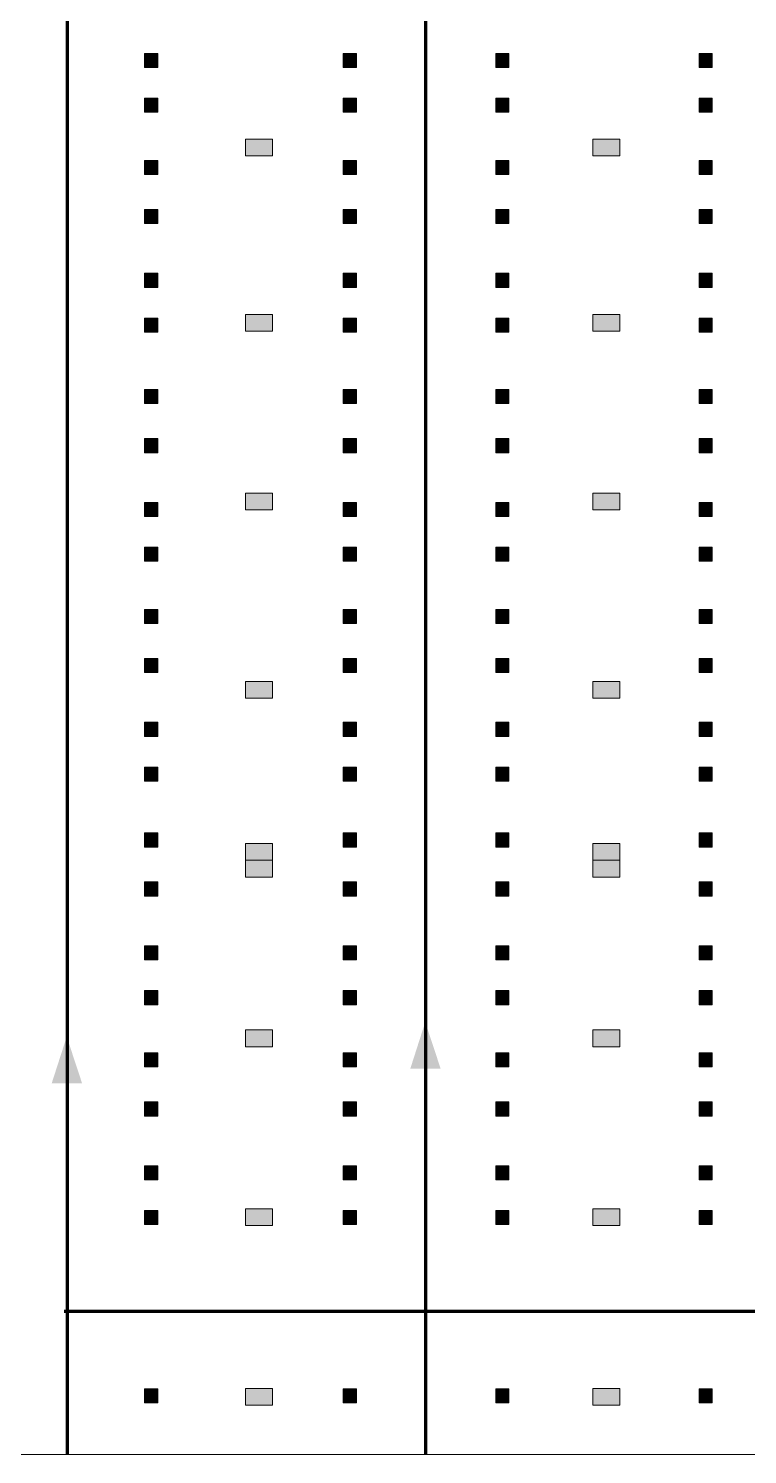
# Model space of a CAD drawing. Header units: millimetres. Extents: x 13810 to 67229, y 12374 to 21950.
# Drawn here: x 37375.6 to 37466.9, y 15357 to 15538.2 of the extents above; entities that cross this region are included whole.
import ezdxf

# ---------------------------------------------------------------- set-up
doc = ezdxf.new("R2010")
doc.units = ezdxf.units.MM
doc.layers.add('План_Штампы', color=7, linetype='Continuous')

msp = doc.modelspace()

# ---------------------------------------------------------------- hatches: boundary and pattern name
at = {"lineweight": 0}
h = msp.add_hatch(color=256, dxfattribs=at)
h.dxf.hatch_style = 1
h.paths.add_polyline_path([(37392.02, 15535), (37390.34, 15535), (37390.34, 15533.21), (37392.02, 15533.21)])
h = msp.add_hatch(color=256, dxfattribs=at)
h.dxf.hatch_style = 1
h.paths.add_polyline_path([(37417.23, 15535), (37415.55, 15535), (37415.55, 15533.21), (37417.23, 15533.21)])
h = msp.add_hatch(color=256, dxfattribs=at)
h.dxf.hatch_style = 1
h.paths.add_polyline_path([(37436.61, 15535), (37434.93, 15535), (37434.93, 15533.21), (37436.61, 15533.21)])
h = msp.add_hatch(color=256, dxfattribs=at)
h.dxf.hatch_style = 1
h.paths.add_polyline_path([(37462.42, 15535), (37460.75, 15535), (37460.75, 15533.21), (37462.42, 15533.21)])
h = msp.add_hatch(color=256, dxfattribs=at)
h.dxf.hatch_style = 1
h.paths.add_polyline_path([(37392.02, 15529.31), (37390.34, 15529.31), (37390.34, 15527.52), (37392.02, 15527.52)])
h = msp.add_hatch(color=256, dxfattribs=at)
h.dxf.hatch_style = 1
h.paths.add_polyline_path([(37417.23, 15529.31), (37415.55, 15529.31), (37415.55, 15527.52), (37417.23, 15527.52)])
h = msp.add_hatch(color=256, dxfattribs=at)
h.dxf.hatch_style = 1
h.paths.add_polyline_path([(37436.61, 15529.31), (37434.93, 15529.31), (37434.93, 15527.52), (37436.61, 15527.52)])
h = msp.add_hatch(color=256, dxfattribs=at)
h.dxf.hatch_style = 1
h.paths.add_polyline_path([(37462.42, 15529.31), (37460.75, 15529.31), (37460.75, 15527.52), (37462.42, 15527.52)])
h = msp.add_hatch(color=256, dxfattribs=at)
h.dxf.hatch_style = 1
h.paths.add_polyline_path([(37403.17, 15524.12), (37403.17, 15521.99), (37406.58, 15521.99), (37406.58, 15524.12)])
h = msp.add_hatch(color=256, dxfattribs=at)
h.dxf.hatch_style = 1
h.paths.add_polyline_path([(37403.17, 15524.12), (37403.17, 15521.99), (37406.58, 15521.99), (37406.58, 15524.12)])
h = msp.add_hatch(color=256, dxfattribs=at)
h.dxf.hatch_style = 1
h.paths.add_polyline_path([(37447.27, 15524.12), (37447.27, 15521.99), (37450.68, 15521.99), (37450.68, 15524.12)])
h = msp.add_hatch(color=256, dxfattribs=at)
h.dxf.hatch_style = 1
h.paths.add_polyline_path([(37392.02, 15521.41), (37390.34, 15521.41), (37390.34, 15519.62), (37392.02, 15519.62)])
h = msp.add_hatch(color=256, dxfattribs=at)
h.dxf.hatch_style = 1
h.paths.add_polyline_path([(37417.23, 15521.41), (37415.55, 15521.41), (37415.55, 15519.62), (37417.23, 15519.62)])
h = msp.add_hatch(color=256, dxfattribs=at)
h.dxf.hatch_style = 1
h.paths.add_polyline_path([(37436.61, 15521.41), (37434.93, 15521.41), (37434.93, 15519.62), (37436.61, 15519.62)])
h = msp.add_hatch(color=256, dxfattribs=at)
h.dxf.hatch_style = 1
h.paths.add_polyline_path([(37462.42, 15521.41), (37460.75, 15521.41), (37460.75, 15519.62), (37462.42, 15519.62)])
h = msp.add_hatch(color=256, dxfattribs=at)
h.dxf.hatch_style = 1
h.paths.add_polyline_path([(37392.02, 15515.18), (37390.34, 15515.18), (37390.34, 15513.38), (37392.02, 15513.38)])
h = msp.add_hatch(color=256, dxfattribs=at)
h.dxf.hatch_style = 1
h.paths.add_polyline_path([(37417.23, 15515.18), (37415.55, 15515.18), (37415.55, 15513.38), (37417.23, 15513.38)])
h = msp.add_hatch(color=256, dxfattribs=at)
h.dxf.hatch_style = 1
h.paths.add_polyline_path([(37436.61, 15515.18), (37434.93, 15515.18), (37434.93, 15513.38), (37436.61, 15513.38)])
h = msp.add_hatch(color=256, dxfattribs=at)
h.dxf.hatch_style = 1
h.paths.add_polyline_path([(37462.42, 15515.18), (37460.75, 15515.18), (37460.75, 15513.38), (37462.42, 15513.38)])
h = msp.add_hatch(color=256, dxfattribs=at)
h.dxf.hatch_style = 1
h.paths.add_polyline_path([(37392.02, 15507.07), (37390.34, 15507.07), (37390.34, 15505.28), (37392.02, 15505.28)])
h = msp.add_hatch(color=256, dxfattribs=at)
h.dxf.hatch_style = 1
h.paths.add_polyline_path([(37417.23, 15507.07), (37415.55, 15507.07), (37415.55, 15505.28), (37417.23, 15505.28)])
h = msp.add_hatch(color=256, dxfattribs=at)
h.dxf.hatch_style = 1
h.paths.add_polyline_path([(37436.61, 15507.07), (37434.93, 15507.07), (37434.93, 15505.28), (37436.61, 15505.28)])
h = msp.add_hatch(color=256, dxfattribs=at)
h.dxf.hatch_style = 1
h.paths.add_polyline_path([(37462.42, 15507.07), (37460.75, 15507.07), (37460.75, 15505.28), (37462.42, 15505.28)])
h = msp.add_hatch(color=256, dxfattribs=at)
h.dxf.hatch_style = 1
h.paths.add_polyline_path([(37392.02, 15501.38), (37390.34, 15501.38), (37390.34, 15499.59), (37392.02, 15499.59)])
h = msp.add_hatch(color=256, dxfattribs=at)
h.dxf.hatch_style = 1
h.paths.add_polyline_path([(37403.17, 15501.85), (37403.17, 15499.73), (37406.58, 15499.73), (37406.58, 15501.85)])
h = msp.add_hatch(color=256, dxfattribs=at)
h.dxf.hatch_style = 1
h.paths.add_polyline_path([(37403.17, 15501.85), (37403.17, 15499.73), (37406.58, 15499.73), (37406.58, 15501.85)])
h = msp.add_hatch(color=256, dxfattribs=at)
h.dxf.hatch_style = 1
h.paths.add_polyline_path([(37417.23, 15501.38), (37415.55, 15501.38), (37415.55, 15499.59), (37417.23, 15499.59)])
h = msp.add_hatch(color=256, dxfattribs=at)
h.dxf.hatch_style = 1
h.paths.add_polyline_path([(37436.61, 15501.38), (37434.93, 15501.38), (37434.93, 15499.59), (37436.61, 15499.59)])
h = msp.add_hatch(color=256, dxfattribs=at)
h.dxf.hatch_style = 1
h.paths.add_polyline_path([(37447.27, 15501.85), (37447.27, 15499.73), (37450.68, 15499.73), (37450.68, 15501.85)])
h = msp.add_hatch(color=256, dxfattribs=at)
h.dxf.hatch_style = 1
h.paths.add_polyline_path([(37462.42, 15501.38), (37460.75, 15501.38), (37460.75, 15499.59), (37462.42, 15499.59)])
h = msp.add_hatch(color=256, dxfattribs=at)
h.dxf.hatch_style = 1
h.paths.add_polyline_path([(37392.02, 15492.31), (37390.34, 15492.31), (37390.34, 15490.51), (37392.02, 15490.51)])
h = msp.add_hatch(color=256, dxfattribs=at)
h.dxf.hatch_style = 1
h.paths.add_polyline_path([(37417.23, 15492.31), (37415.55, 15492.31), (37415.55, 15490.51), (37417.23, 15490.51)])
h = msp.add_hatch(color=256, dxfattribs=at)
h.dxf.hatch_style = 1
h.paths.add_polyline_path([(37436.61, 15492.31), (37434.93, 15492.31), (37434.93, 15490.51), (37436.61, 15490.51)])
h = msp.add_hatch(color=256, dxfattribs=at)
h.dxf.hatch_style = 1
h.paths.add_polyline_path([(37462.42, 15492.31), (37460.75, 15492.31), (37460.75, 15490.51), (37462.42, 15490.51)])
h = msp.add_hatch(color=256, dxfattribs=at)
h.dxf.hatch_style = 1
h.paths.add_polyline_path([(37392.02, 15486.07), (37390.34, 15486.07), (37390.34, 15484.28), (37392.02, 15484.28)])
h = msp.add_hatch(color=256, dxfattribs=at)
h.dxf.hatch_style = 1
h.paths.add_polyline_path([(37417.23, 15486.07), (37415.55, 15486.07), (37415.55, 15484.28), (37417.23, 15484.28)])
h = msp.add_hatch(color=256, dxfattribs=at)
h.dxf.hatch_style = 1
h.paths.add_polyline_path([(37436.61, 15486.07), (37434.93, 15486.07), (37434.93, 15484.28), (37436.61, 15484.28)])
h = msp.add_hatch(color=256, dxfattribs=at)
h.dxf.hatch_style = 1
h.paths.add_polyline_path([(37462.42, 15486.07), (37460.75, 15486.07), (37460.75, 15484.28), (37462.42, 15484.28)])
h = msp.add_hatch(color=256, dxfattribs=at)
h.dxf.hatch_style = 1
h.paths.add_polyline_path([(37392.02, 15477.97), (37390.34, 15477.97), (37390.34, 15476.17), (37392.02, 15476.17)])
h = msp.add_hatch(color=256, dxfattribs=at)
h.dxf.hatch_style = 1
h.paths.add_polyline_path([(37403.17, 15479.13), (37403.17, 15477), (37406.58, 15477), (37406.58, 15479.13)])
h = msp.add_hatch(color=256, dxfattribs=at)
h.dxf.hatch_style = 1
h.paths.add_polyline_path([(37403.17, 15479.13), (37403.17, 15477), (37406.58, 15477), (37406.58, 15479.13)])
h = msp.add_hatch(color=256, dxfattribs=at)
h.dxf.hatch_style = 1
h.paths.add_polyline_path([(37417.23, 15477.97), (37415.55, 15477.97), (37415.55, 15476.17), (37417.23, 15476.17)])
h = msp.add_hatch(color=256, dxfattribs=at)
h.dxf.hatch_style = 1
h.paths.add_polyline_path([(37436.61, 15477.97), (37434.93, 15477.97), (37434.93, 15476.17), (37436.61, 15476.17)])
h = msp.add_hatch(color=256, dxfattribs=at)
h.dxf.hatch_style = 1
h.paths.add_polyline_path([(37447.27, 15479.13), (37447.27, 15477), (37450.68, 15477), (37450.68, 15479.13)])
h = msp.add_hatch(color=256, dxfattribs=at)
h.dxf.hatch_style = 1
h.paths.add_polyline_path([(37462.42, 15477.97), (37460.75, 15477.97), (37460.75, 15476.17), (37462.42, 15476.17)])
h = msp.add_hatch(color=256, dxfattribs=at)
h.dxf.hatch_style = 1
h.paths.add_polyline_path([(37392.02, 15472.28), (37390.34, 15472.28), (37390.34, 15470.49), (37392.02, 15470.49)])
h = msp.add_hatch(color=256, dxfattribs=at)
h.dxf.hatch_style = 1
h.paths.add_polyline_path([(37417.23, 15472.28), (37415.55, 15472.28), (37415.55, 15470.49), (37417.23, 15470.49)])
h = msp.add_hatch(color=256, dxfattribs=at)
h.dxf.hatch_style = 1
h.paths.add_polyline_path([(37436.61, 15472.28), (37434.93, 15472.28), (37434.93, 15470.49), (37436.61, 15470.49)])
h = msp.add_hatch(color=256, dxfattribs=at)
h.dxf.hatch_style = 1
h.paths.add_polyline_path([(37462.42, 15472.28), (37460.75, 15472.28), (37460.75, 15470.49), (37462.42, 15470.49)])
h = msp.add_hatch(color=256, dxfattribs=at)
h.dxf.hatch_style = 1
h.paths.add_polyline_path([(37392.02, 15464.37), (37390.34, 15464.37), (37390.34, 15462.58), (37392.02, 15462.58)])
h = msp.add_hatch(color=256, dxfattribs=at)
h.dxf.hatch_style = 1
h.paths.add_polyline_path([(37417.23, 15464.37), (37415.55, 15464.37), (37415.55, 15462.58), (37417.23, 15462.58)])
h = msp.add_hatch(color=256, dxfattribs=at)
h.dxf.hatch_style = 1
h.paths.add_polyline_path([(37436.61, 15464.37), (37434.93, 15464.37), (37434.93, 15462.58), (37436.61, 15462.58)])
h = msp.add_hatch(color=256, dxfattribs=at)
h.dxf.hatch_style = 1
h.paths.add_polyline_path([(37462.42, 15464.37), (37460.75, 15464.37), (37460.75, 15462.58), (37462.42, 15462.58)])
h = msp.add_hatch(color=256, dxfattribs=at)
h.dxf.hatch_style = 1
h.paths.add_polyline_path([(37392.02, 15458.14), (37390.34, 15458.14), (37390.34, 15456.35), (37392.02, 15456.35)])
h = msp.add_hatch(color=256, dxfattribs=at)
h.dxf.hatch_style = 1
h.paths.add_polyline_path([(37417.23, 15458.14), (37415.55, 15458.14), (37415.55, 15456.35), (37417.23, 15456.35)])
h = msp.add_hatch(color=256, dxfattribs=at)
h.dxf.hatch_style = 1
h.paths.add_polyline_path([(37436.61, 15458.14), (37434.93, 15458.14), (37434.93, 15456.35), (37436.61, 15456.35)])
h = msp.add_hatch(color=256, dxfattribs=at)
h.dxf.hatch_style = 1
h.paths.add_polyline_path([(37462.42, 15458.14), (37460.75, 15458.14), (37460.75, 15456.35), (37462.42, 15456.35)])
h = msp.add_hatch(color=256, dxfattribs=at)
h.dxf.hatch_style = 1
h.paths.add_polyline_path([(37403.17, 15455.23), (37403.17, 15453.11), (37406.58, 15453.11), (37406.58, 15455.23)])
h = msp.add_hatch(color=256, dxfattribs=at)
h.dxf.hatch_style = 1
h.paths.add_polyline_path([(37403.17, 15455.23), (37403.17, 15453.11), (37406.58, 15453.11), (37406.58, 15455.23)])
h = msp.add_hatch(color=256, dxfattribs=at)
h.dxf.hatch_style = 1
h.paths.add_polyline_path([(37447.27, 15455.23), (37447.27, 15453.11), (37450.68, 15453.11), (37450.68, 15455.23)])
h = msp.add_hatch(color=256, dxfattribs=at)
h.dxf.hatch_style = 1
h.paths.add_polyline_path([(37392.02, 15450.03), (37390.34, 15450.03), (37390.34, 15448.24), (37392.02, 15448.24)])
h = msp.add_hatch(color=256, dxfattribs=at)
h.dxf.hatch_style = 1
h.paths.add_polyline_path([(37417.23, 15450.03), (37415.55, 15450.03), (37415.55, 15448.24), (37417.23, 15448.24)])
h = msp.add_hatch(color=256, dxfattribs=at)
h.dxf.hatch_style = 1
h.paths.add_polyline_path([(37436.61, 15450.03), (37434.93, 15450.03), (37434.93, 15448.24), (37436.61, 15448.24)])
h = msp.add_hatch(color=256, dxfattribs=at)
h.dxf.hatch_style = 1
h.paths.add_polyline_path([(37462.42, 15450.03), (37460.75, 15450.03), (37460.75, 15448.24), (37462.42, 15448.24)])
h = msp.add_hatch(color=256, dxfattribs=at)
h.dxf.hatch_style = 1
h.paths.add_polyline_path([(37392.02, 15444.34), (37390.34, 15444.34), (37390.34, 15442.55), (37392.02, 15442.55)])
h = msp.add_hatch(color=256, dxfattribs=at)
h.dxf.hatch_style = 1
h.paths.add_polyline_path([(37417.23, 15444.34), (37415.55, 15444.34), (37415.55, 15442.55), (37417.23, 15442.55)])
h = msp.add_hatch(color=256, dxfattribs=at)
h.dxf.hatch_style = 1
h.paths.add_polyline_path([(37436.61, 15444.34), (37434.93, 15444.34), (37434.93, 15442.55), (37436.61, 15442.55)])
h = msp.add_hatch(color=256, dxfattribs=at)
h.dxf.hatch_style = 1
h.paths.add_polyline_path([(37462.42, 15444.34), (37460.75, 15444.34), (37460.75, 15442.55), (37462.42, 15442.55)])
h = msp.add_hatch(color=256, dxfattribs=at)
h.dxf.hatch_style = 1
h.paths.add_polyline_path([(37392.02, 15435.98), (37390.34, 15435.98), (37390.34, 15434.19), (37392.02, 15434.19)])
h = msp.add_hatch(color=256, dxfattribs=at)
h.dxf.hatch_style = 1
h.paths.add_polyline_path([(37417.23, 15435.98), (37415.55, 15435.98), (37415.55, 15434.19), (37417.23, 15434.19)])
h = msp.add_hatch(color=256, dxfattribs=at)
h.dxf.hatch_style = 1
h.paths.add_polyline_path([(37436.61, 15435.98), (37434.93, 15435.98), (37434.93, 15434.19), (37436.61, 15434.19)])
h = msp.add_hatch(color=256, dxfattribs=at)
h.dxf.hatch_style = 1
h.paths.add_polyline_path([(37462.42, 15435.98), (37460.75, 15435.98), (37460.75, 15434.19), (37462.42, 15434.19)])
h = msp.add_hatch(color=256, dxfattribs=at)
h.dxf.hatch_style = 1
h.paths.add_polyline_path([(37403.17, 15434.64), (37403.17, 15432.51), (37406.58, 15432.51), (37406.58, 15434.64)])
h = msp.add_hatch(color=256, dxfattribs=at)
h.dxf.hatch_style = 1
h.paths.add_polyline_path([(37403.17, 15434.64), (37403.17, 15432.51), (37406.58, 15432.51), (37406.58, 15434.64)])
h = msp.add_hatch(color=256, dxfattribs=at)
h.dxf.hatch_style = 1
h.paths.add_polyline_path([(37447.27, 15434.64), (37447.27, 15432.51), (37450.68, 15432.51), (37450.68, 15434.64)])
h = msp.add_hatch(color=256, dxfattribs=at)
h.dxf.hatch_style = 1
h.paths.add_polyline_path([(37403.17, 15432.51), (37403.17, 15430.38), (37406.58, 15430.38), (37406.58, 15432.51)])
h = msp.add_hatch(color=256, dxfattribs=at)
h.dxf.hatch_style = 1
h.paths.add_polyline_path([(37403.17, 15432.51), (37403.17, 15430.38), (37406.58, 15430.38), (37406.58, 15432.51)])
h = msp.add_hatch(color=256, dxfattribs=at)
h.dxf.hatch_style = 1
h.paths.add_polyline_path([(37447.27, 15432.51), (37447.27, 15430.38), (37450.68, 15430.38), (37450.68, 15432.51)])
h = msp.add_hatch(color=256, dxfattribs=at)
h.dxf.hatch_style = 1
h.paths.add_polyline_path([(37392.02, 15429.75), (37390.34, 15429.75), (37390.34, 15427.96), (37392.02, 15427.96)])
h = msp.add_hatch(color=256, dxfattribs=at)
h.dxf.hatch_style = 1
h.paths.add_polyline_path([(37417.23, 15429.75), (37415.55, 15429.75), (37415.55, 15427.96), (37417.23, 15427.96)])
h = msp.add_hatch(color=256, dxfattribs=at)
h.dxf.hatch_style = 1
h.paths.add_polyline_path([(37436.61, 15429.75), (37434.93, 15429.75), (37434.93, 15427.96), (37436.61, 15427.96)])
h = msp.add_hatch(color=256, dxfattribs=at)
h.dxf.hatch_style = 1
h.paths.add_polyline_path([(37462.42, 15429.75), (37460.75, 15429.75), (37460.75, 15427.96), (37462.42, 15427.96)])
h = msp.add_hatch(color=256, dxfattribs=at)
h.dxf.hatch_style = 1
h.paths.add_polyline_path([(37392.02, 15421.64), (37390.34, 15421.64), (37390.34, 15419.85), (37392.02, 15419.85)])
h = msp.add_hatch(color=256, dxfattribs=at)
h.dxf.hatch_style = 1
h.paths.add_polyline_path([(37417.23, 15421.64), (37415.55, 15421.64), (37415.55, 15419.85), (37417.23, 15419.85)])
h = msp.add_hatch(color=256, dxfattribs=at)
h.dxf.hatch_style = 1
h.paths.add_polyline_path([(37436.61, 15421.64), (37434.93, 15421.64), (37434.93, 15419.85), (37436.61, 15419.85)])
h = msp.add_hatch(color=256, dxfattribs=at)
h.dxf.hatch_style = 1
h.paths.add_polyline_path([(37462.42, 15421.64), (37460.75, 15421.64), (37460.75, 15419.85), (37462.42, 15419.85)])
h = msp.add_hatch(color=256, dxfattribs=at)
h.dxf.hatch_style = 1
h.paths.add_polyline_path([(37392.02, 15415.95), (37390.34, 15415.95), (37390.34, 15414.16), (37392.02, 15414.16)])
h = msp.add_hatch(color=256, dxfattribs=at)
h.dxf.hatch_style = 1
h.paths.add_polyline_path([(37417.23, 15415.95), (37415.55, 15415.95), (37415.55, 15414.16), (37417.23, 15414.16)])
h = msp.add_hatch(color=256, dxfattribs=at)
h.dxf.hatch_style = 1
h.paths.add_polyline_path([(37436.61, 15415.95), (37434.93, 15415.95), (37434.93, 15414.16), (37436.61, 15414.16)])
h = msp.add_hatch(color=256, dxfattribs=at)
h.dxf.hatch_style = 1
h.paths.add_polyline_path([(37462.42, 15415.95), (37460.75, 15415.95), (37460.75, 15414.16), (37462.42, 15414.16)])
h = msp.add_hatch(color=256, dxfattribs=at)
h.dxf.hatch_style = 1
h.paths.add_polyline_path([(37403.17, 15410.96), (37403.17, 15408.83), (37406.58, 15408.83), (37406.58, 15410.96)])
h = msp.add_hatch(color=256, dxfattribs=at)
h.dxf.hatch_style = 1
h.paths.add_polyline_path([(37403.17, 15410.96), (37403.17, 15408.83), (37406.58, 15408.83), (37406.58, 15410.96)])
h = msp.add_hatch(color=256, dxfattribs=at)
h.dxf.hatch_style = 1
h.paths.add_polyline_path([(37447.27, 15410.96), (37447.27, 15408.83), (37450.68, 15408.83), (37450.68, 15410.96)])
h = msp.add_hatch(color=256, dxfattribs=at)
h.dxf.hatch_style = 1
h.paths.add_polyline_path([(37392.02, 15408.05), (37390.34, 15408.05), (37390.34, 15406.25), (37392.02, 15406.25)])
h = msp.add_hatch(color=256, dxfattribs=at)
h.dxf.hatch_style = 1
h.paths.add_polyline_path([(37417.23, 15408.05), (37415.55, 15408.05), (37415.55, 15406.25), (37417.23, 15406.25)])
h = msp.add_hatch(color=256, dxfattribs=at)
h.dxf.hatch_style = 1
h.paths.add_polyline_path([(37436.61, 15408.05), (37434.93, 15408.05), (37434.93, 15406.25), (37436.61, 15406.25)])
h = msp.add_hatch(color=256, dxfattribs=at)
h.dxf.hatch_style = 1
h.paths.add_polyline_path([(37462.42, 15408.05), (37460.75, 15408.05), (37460.75, 15406.25), (37462.42, 15406.25)])
h = msp.add_hatch(color=256, dxfattribs=at)
h.dxf.hatch_style = 1
h.paths.add_polyline_path([(37392.02, 15401.81), (37390.34, 15401.81), (37390.34, 15400.02), (37392.02, 15400.02)])
h = msp.add_hatch(color=256, dxfattribs=at)
h.dxf.hatch_style = 1
h.paths.add_polyline_path([(37417.23, 15401.81), (37415.55, 15401.81), (37415.55, 15400.02), (37417.23, 15400.02)])
h = msp.add_hatch(color=256, dxfattribs=at)
h.dxf.hatch_style = 1
h.paths.add_polyline_path([(37436.61, 15401.81), (37434.93, 15401.81), (37434.93, 15400.02), (37436.61, 15400.02)])
h = msp.add_hatch(color=256, dxfattribs=at)
h.dxf.hatch_style = 1
h.paths.add_polyline_path([(37462.42, 15401.81), (37460.75, 15401.81), (37460.75, 15400.02), (37462.42, 15400.02)])
h = msp.add_hatch(color=256, dxfattribs=at)
h.dxf.hatch_style = 1
h.paths.add_polyline_path([(37392.02, 15393.71), (37390.34, 15393.71), (37390.34, 15391.91), (37392.02, 15391.91)])
h = msp.add_hatch(color=256, dxfattribs=at)
h.dxf.hatch_style = 1
h.paths.add_polyline_path([(37417.23, 15393.71), (37415.55, 15393.71), (37415.55, 15391.91), (37417.23, 15391.91)])
h = msp.add_hatch(color=256, dxfattribs=at)
h.dxf.hatch_style = 1
h.paths.add_polyline_path([(37436.61, 15393.71), (37434.93, 15393.71), (37434.93, 15391.91), (37436.61, 15391.91)])
h = msp.add_hatch(color=256, dxfattribs=at)
h.dxf.hatch_style = 1
h.paths.add_polyline_path([(37462.42, 15393.71), (37460.75, 15393.71), (37460.75, 15391.91), (37462.42, 15391.91)])
h = msp.add_hatch(color=256, dxfattribs=at)
h.dxf.hatch_style = 1
h.paths.add_polyline_path([(37392.02, 15388.02), (37390.34, 15388.02), (37390.34, 15386.23), (37392.02, 15386.23)])
h = msp.add_hatch(color=256, dxfattribs=at)
h.dxf.hatch_style = 1
h.paths.add_polyline_path([(37403.17, 15388.23), (37403.17, 15386.11), (37406.58, 15386.11), (37406.58, 15388.23)])
h = msp.add_hatch(color=256, dxfattribs=at)
h.dxf.hatch_style = 1
h.paths.add_polyline_path([(37403.17, 15388.23), (37403.17, 15386.11), (37406.58, 15386.11), (37406.58, 15388.23)])
h = msp.add_hatch(color=256, dxfattribs=at)
h.dxf.hatch_style = 1
h.paths.add_polyline_path([(37417.23, 15388.02), (37415.55, 15388.02), (37415.55, 15386.23), (37417.23, 15386.23)])
h = msp.add_hatch(color=256, dxfattribs=at)
h.dxf.hatch_style = 1
h.paths.add_polyline_path([(37436.61, 15388.02), (37434.93, 15388.02), (37434.93, 15386.23), (37436.61, 15386.23)])
h = msp.add_hatch(color=256, dxfattribs=at)
h.dxf.hatch_style = 1
h.paths.add_polyline_path([(37447.27, 15388.23), (37447.27, 15386.11), (37450.68, 15386.11), (37450.68, 15388.23)])
h = msp.add_hatch(color=256, dxfattribs=at)
h.dxf.hatch_style = 1
h.paths.add_polyline_path([(37462.42, 15388.02), (37460.75, 15388.02), (37460.75, 15386.23), (37462.42, 15386.23)])
h = msp.add_hatch(color=256, dxfattribs=at)
h.dxf.hatch_style = 1
h.paths.add_polyline_path([(37392.02, 15365.37), (37390.34, 15365.37), (37390.34, 15363.58), (37392.02, 15363.58)])
h = msp.add_hatch(color=256, dxfattribs=at)
h.dxf.hatch_style = 1
h.paths.add_polyline_path([(37403.17, 15365.43), (37403.17, 15363.3), (37406.58, 15363.3), (37406.58, 15365.43)])
h = msp.add_hatch(color=256, dxfattribs=at)
h.dxf.hatch_style = 1
h.paths.add_polyline_path([(37403.17, 15365.43), (37403.17, 15363.3), (37406.58, 15363.3), (37406.58, 15365.43)])
h = msp.add_hatch(color=256, dxfattribs=at)
h.dxf.hatch_style = 1
h.paths.add_polyline_path([(37417.23, 15365.37), (37415.55, 15365.37), (37415.55, 15363.58), (37417.23, 15363.58)])
h = msp.add_hatch(color=256, dxfattribs=at)
h.dxf.hatch_style = 1
h.paths.add_polyline_path([(37436.61, 15365.37), (37434.93, 15365.37), (37434.93, 15363.58), (37436.61, 15363.58)])
h = msp.add_hatch(color=256, dxfattribs=at)
h.dxf.hatch_style = 1
h.paths.add_polyline_path([(37447.27, 15365.43), (37447.27, 15363.3), (37450.68, 15363.3), (37450.68, 15365.43)])
h = msp.add_hatch(color=256, dxfattribs=at)
h.dxf.hatch_style = 1
h.paths.add_polyline_path([(37462.42, 15365.37), (37460.75, 15365.37), (37460.75, 15363.58), (37462.42, 15363.58)])

# ---------------------------------------------------------------- linework, layer by layer
at = {"color": 126, "lineweight": 100, "true_color": 0x008754}
for points in [[(37380.53, 15357.03), (37380.53, 15610.5), (37515.91, 15610.5), (37515.91, 15357.03)], [(37426.05, 15357.03), (37426.05, 15610.5)], [(37380.14, 15375.22), (37515.91, 15375.22)]]:
    msp.add_lwpolyline(points, dxfattribs=at)
at = {"lineweight": 0}
for points in [[(37392.02, 15533.21), (37392.02, 15535), (37390.34, 15535), (37390.34, 15533.21), (37392.02, 15533.21)], [(37417.23, 15533.21), (37417.23, 15535), (37415.55, 15535), (37415.55, 15533.21), (37417.23, 15533.21)], [(37436.61, 15533.21), (37436.61, 15535), (37434.93, 15535), (37434.93, 15533.21), (37436.61, 15533.21)], [(37462.42, 15533.21), (37462.42, 15535), (37460.75, 15535), (37460.75, 15533.21), (37462.42, 15533.21)], [(37392.02, 15527.52), (37392.02, 15529.31), (37390.34, 15529.31), (37390.34, 15527.52), (37392.02, 15527.52)], [(37417.23, 15527.52), (37417.23, 15529.31), (37415.55, 15529.31), (37415.55, 15527.52), (37417.23, 15527.52)], [(37436.61, 15527.52), (37436.61, 15529.31), (37434.93, 15529.31), (37434.93, 15527.52), (37436.61, 15527.52)], [(37462.42, 15527.52), (37462.42, 15529.31), (37460.75, 15529.31), (37460.75, 15527.52), (37462.42, 15527.52)], [(37406.58, 15524.12), (37406.58, 15521.99), (37403.17, 15521.99), (37403.17, 15524.12), (37406.58, 15524.12)], [(37406.58, 15524.12), (37406.58, 15521.99), (37403.17, 15521.99), (37403.17, 15524.12), (37406.58, 15524.12)], [(37450.68, 15524.12), (37450.68, 15521.99), (37447.27, 15521.99), (37447.27, 15524.12), (37450.68, 15524.12)], [(37392.02, 15519.62), (37392.02, 15521.41), (37390.34, 15521.41), (37390.34, 15519.62), (37392.02, 15519.62)], [(37417.23, 15519.62), (37417.23, 15521.41), (37415.55, 15521.41), (37415.55, 15519.62), (37417.23, 15519.62)], [(37436.61, 15519.62), (37436.61, 15521.41), (37434.93, 15521.41), (37434.93, 15519.62), (37436.61, 15519.62)], [(37462.42, 15519.62), (37462.42, 15521.41), (37460.75, 15521.41), (37460.75, 15519.62), (37462.42, 15519.62)], [(37392.02, 15513.38), (37392.02, 15515.18), (37390.34, 15515.18), (37390.34, 15513.38), (37392.02, 15513.38)], [(37417.23, 15513.38), (37417.23, 15515.18), (37415.55, 15515.18), (37415.55, 15513.38), (37417.23, 15513.38)], [(37436.61, 15513.38), (37436.61, 15515.18), (37434.93, 15515.18), (37434.93, 15513.38), (37436.61, 15513.38)], [(37462.42, 15513.38), (37462.42, 15515.18), (37460.75, 15515.18), (37460.75, 15513.38), (37462.42, 15513.38)], [(37392.02, 15505.28), (37392.02, 15507.07), (37390.34, 15507.07), (37390.34, 15505.28), (37392.02, 15505.28)], [(37417.23, 15505.28), (37417.23, 15507.07), (37415.55, 15507.07), (37415.55, 15505.28), (37417.23, 15505.28)], [(37436.61, 15505.28), (37436.61, 15507.07), (37434.93, 15507.07), (37434.93, 15505.28), (37436.61, 15505.28)], [(37462.42, 15505.28), (37462.42, 15507.07), (37460.75, 15507.07), (37460.75, 15505.28), (37462.42, 15505.28)], [(37392.02, 15499.59), (37392.02, 15501.38), (37390.34, 15501.38), (37390.34, 15499.59), (37392.02, 15499.59)], [(37406.58, 15501.85), (37406.58, 15499.73), (37403.17, 15499.73), (37403.17, 15501.85), (37406.58, 15501.85)], [(37406.58, 15501.85), (37406.58, 15499.73), (37403.17, 15499.73), (37403.17, 15501.85), (37406.58, 15501.85)], [(37417.23, 15499.59), (37417.23, 15501.38), (37415.55, 15501.38), (37415.55, 15499.59), (37417.23, 15499.59)], [(37436.61, 15499.59), (37436.61, 15501.38), (37434.93, 15501.38), (37434.93, 15499.59), (37436.61, 15499.59)], [(37450.68, 15501.85), (37450.68, 15499.73), (37447.27, 15499.73), (37447.27, 15501.85), (37450.68, 15501.85)], [(37462.42, 15499.59), (37462.42, 15501.38), (37460.75, 15501.38), (37460.75, 15499.59), (37462.42, 15499.59)], [(37392.02, 15490.51), (37392.02, 15492.31), (37390.34, 15492.31), (37390.34, 15490.51), (37392.02, 15490.51)], [(37417.23, 15490.51), (37417.23, 15492.31), (37415.55, 15492.31), (37415.55, 15490.51), (37417.23, 15490.51)], [(37436.61, 15490.51), (37436.61, 15492.31), (37434.93, 15492.31), (37434.93, 15490.51), (37436.61, 15490.51)], [(37462.42, 15490.51), (37462.42, 15492.31), (37460.75, 15492.31), (37460.75, 15490.51), (37462.42, 15490.51)], [(37392.02, 15484.28), (37392.02, 15486.07), (37390.34, 15486.07), (37390.34, 15484.28), (37392.02, 15484.28)], [(37417.23, 15484.28), (37417.23, 15486.07), (37415.55, 15486.07), (37415.55, 15484.28), (37417.23, 15484.28)], [(37436.61, 15484.28), (37436.61, 15486.07), (37434.93, 15486.07), (37434.93, 15484.28), (37436.61, 15484.28)], [(37462.42, 15484.28), (37462.42, 15486.07), (37460.75, 15486.07), (37460.75, 15484.28), (37462.42, 15484.28)], [(37392.02, 15476.17), (37392.02, 15477.97), (37390.34, 15477.97), (37390.34, 15476.17), (37392.02, 15476.17)], [(37406.58, 15479.13), (37406.58, 15477), (37403.17, 15477), (37403.17, 15479.13), (37406.58, 15479.13)], [(37406.58, 15479.13), (37406.58, 15477), (37403.17, 15477), (37403.17, 15479.13), (37406.58, 15479.13)], [(37417.23, 15476.17), (37417.23, 15477.97), (37415.55, 15477.97), (37415.55, 15476.17), (37417.23, 15476.17)], [(37436.61, 15476.17), (37436.61, 15477.97), (37434.93, 15477.97), (37434.93, 15476.17), (37436.61, 15476.17)], [(37450.68, 15479.13), (37450.68, 15477), (37447.27, 15477), (37447.27, 15479.13), (37450.68, 15479.13)], [(37462.42, 15476.17), (37462.42, 15477.97), (37460.75, 15477.97), (37460.75, 15476.17), (37462.42, 15476.17)], [(37392.02, 15470.49), (37392.02, 15472.28), (37390.34, 15472.28), (37390.34, 15470.49), (37392.02, 15470.49)], [(37417.23, 15470.49), (37417.23, 15472.28), (37415.55, 15472.28), (37415.55, 15470.49), (37417.23, 15470.49)], [(37436.61, 15470.49), (37436.61, 15472.28), (37434.93, 15472.28), (37434.93, 15470.49), (37436.61, 15470.49)], [(37462.42, 15470.49), (37462.42, 15472.28), (37460.75, 15472.28), (37460.75, 15470.49), (37462.42, 15470.49)], [(37392.02, 15462.58), (37392.02, 15464.37), (37390.34, 15464.37), (37390.34, 15462.58), (37392.02, 15462.58)], [(37417.23, 15462.58), (37417.23, 15464.37), (37415.55, 15464.37), (37415.55, 15462.58), (37417.23, 15462.58)], [(37436.61, 15462.58), (37436.61, 15464.37), (37434.93, 15464.37), (37434.93, 15462.58), (37436.61, 15462.58)], [(37462.42, 15462.58), (37462.42, 15464.37), (37460.75, 15464.37), (37460.75, 15462.58), (37462.42, 15462.58)], [(37392.02, 15456.35), (37392.02, 15458.14), (37390.34, 15458.14), (37390.34, 15456.35), (37392.02, 15456.35)], [(37417.23, 15456.35), (37417.23, 15458.14), (37415.55, 15458.14), (37415.55, 15456.35), (37417.23, 15456.35)], [(37436.61, 15456.35), (37436.61, 15458.14), (37434.93, 15458.14), (37434.93, 15456.35), (37436.61, 15456.35)], [(37462.42, 15456.35), (37462.42, 15458.14), (37460.75, 15458.14), (37460.75, 15456.35), (37462.42, 15456.35)], [(37406.58, 15455.23), (37406.58, 15453.11), (37403.17, 15453.11), (37403.17, 15455.23), (37406.58, 15455.23)], [(37406.58, 15455.23), (37406.58, 15453.11), (37403.17, 15453.11), (37403.17, 15455.23), (37406.58, 15455.23)], [(37450.68, 15455.23), (37450.68, 15453.11), (37447.27, 15453.11), (37447.27, 15455.23), (37450.68, 15455.23)], [(37392.02, 15448.24), (37392.02, 15450.03), (37390.34, 15450.03), (37390.34, 15448.24), (37392.02, 15448.24)], [(37417.23, 15448.24), (37417.23, 15450.03), (37415.55, 15450.03), (37415.55, 15448.24), (37417.23, 15448.24)], [(37436.61, 15448.24), (37436.61, 15450.03), (37434.93, 15450.03), (37434.93, 15448.24), (37436.61, 15448.24)], [(37462.42, 15448.24), (37462.42, 15450.03), (37460.75, 15450.03), (37460.75, 15448.24), (37462.42, 15448.24)], [(37392.02, 15442.55), (37392.02, 15444.34), (37390.34, 15444.34), (37390.34, 15442.55), (37392.02, 15442.55)], [(37417.23, 15442.55), (37417.23, 15444.34), (37415.55, 15444.34), (37415.55, 15442.55), (37417.23, 15442.55)], [(37436.61, 15442.55), (37436.61, 15444.34), (37434.93, 15444.34), (37434.93, 15442.55), (37436.61, 15442.55)], [(37462.42, 15442.55), (37462.42, 15444.34), (37460.75, 15444.34), (37460.75, 15442.55), (37462.42, 15442.55)], [(37392.02, 15434.19), (37392.02, 15435.98), (37390.34, 15435.98), (37390.34, 15434.19), (37392.02, 15434.19)], [(37417.23, 15434.19), (37417.23, 15435.98), (37415.55, 15435.98), (37415.55, 15434.19), (37417.23, 15434.19)], [(37436.61, 15434.19), (37436.61, 15435.98), (37434.93, 15435.98), (37434.93, 15434.19), (37436.61, 15434.19)], [(37462.42, 15434.19), (37462.42, 15435.98), (37460.75, 15435.98), (37460.75, 15434.19), (37462.42, 15434.19)], [(37406.58, 15434.64), (37406.58, 15432.51), (37403.17, 15432.51), (37403.17, 15434.64), (37406.58, 15434.64)], [(37406.58, 15434.64), (37406.58, 15432.51), (37403.17, 15432.51), (37403.17, 15434.64), (37406.58, 15434.64)], [(37450.68, 15434.64), (37450.68, 15432.51), (37447.27, 15432.51), (37447.27, 15434.64), (37450.68, 15434.64)], [(37406.58, 15432.51), (37406.58, 15430.38), (37403.17, 15430.38), (37403.17, 15432.51), (37406.58, 15432.51)], [(37406.58, 15432.51), (37406.58, 15430.38), (37403.17, 15430.38), (37403.17, 15432.51), (37406.58, 15432.51)], [(37450.68, 15432.51), (37450.68, 15430.38), (37447.27, 15430.38), (37447.27, 15432.51), (37450.68, 15432.51)], [(37392.02, 15427.96), (37392.02, 15429.75), (37390.34, 15429.75), (37390.34, 15427.96), (37392.02, 15427.96)], [(37417.23, 15427.96), (37417.23, 15429.75), (37415.55, 15429.75), (37415.55, 15427.96), (37417.23, 15427.96)], [(37436.61, 15427.96), (37436.61, 15429.75), (37434.93, 15429.75), (37434.93, 15427.96), (37436.61, 15427.96)], [(37462.42, 15427.96), (37462.42, 15429.75), (37460.75, 15429.75), (37460.75, 15427.96), (37462.42, 15427.96)], [(37392.02, 15419.85), (37392.02, 15421.64), (37390.34, 15421.64), (37390.34, 15419.85), (37392.02, 15419.85)], [(37417.23, 15419.85), (37417.23, 15421.64), (37415.55, 15421.64), (37415.55, 15419.85), (37417.23, 15419.85)], [(37436.61, 15419.85), (37436.61, 15421.64), (37434.93, 15421.64), (37434.93, 15419.85), (37436.61, 15419.85)], [(37462.42, 15419.85), (37462.42, 15421.64), (37460.75, 15421.64), (37460.75, 15419.85), (37462.42, 15419.85)], [(37392.02, 15414.16), (37392.02, 15415.95), (37390.34, 15415.95), (37390.34, 15414.16), (37392.02, 15414.16)], [(37417.23, 15414.16), (37417.23, 15415.95), (37415.55, 15415.95), (37415.55, 15414.16), (37417.23, 15414.16)], [(37436.61, 15414.16), (37436.61, 15415.95), (37434.93, 15415.95), (37434.93, 15414.16), (37436.61, 15414.16)], [(37462.42, 15414.16), (37462.42, 15415.95), (37460.75, 15415.95), (37460.75, 15414.16), (37462.42, 15414.16)], [(37406.58, 15410.96), (37406.58, 15408.83), (37403.17, 15408.83), (37403.17, 15410.96), (37406.58, 15410.96)], [(37406.58, 15410.96), (37406.58, 15408.83), (37403.17, 15408.83), (37403.17, 15410.96), (37406.58, 15410.96)], [(37450.68, 15410.96), (37450.68, 15408.83), (37447.27, 15408.83), (37447.27, 15410.96), (37450.68, 15410.96)], [(37392.02, 15406.25), (37392.02, 15408.05), (37390.34, 15408.05), (37390.34, 15406.25), (37392.02, 15406.25)], [(37417.23, 15406.25), (37417.23, 15408.05), (37415.55, 15408.05), (37415.55, 15406.25), (37417.23, 15406.25)], [(37436.61, 15406.25), (37436.61, 15408.05), (37434.93, 15408.05), (37434.93, 15406.25), (37436.61, 15406.25)], [(37462.42, 15406.25), (37462.42, 15408.05), (37460.75, 15408.05), (37460.75, 15406.25), (37462.42, 15406.25)], [(37392.02, 15400.02), (37392.02, 15401.81), (37390.34, 15401.81), (37390.34, 15400.02), (37392.02, 15400.02)], [(37417.23, 15400.02), (37417.23, 15401.81), (37415.55, 15401.81), (37415.55, 15400.02), (37417.23, 15400.02)], [(37436.61, 15400.02), (37436.61, 15401.81), (37434.93, 15401.81), (37434.93, 15400.02), (37436.61, 15400.02)], [(37462.42, 15400.02), (37462.42, 15401.81), (37460.75, 15401.81), (37460.75, 15400.02), (37462.42, 15400.02)], [(37392.02, 15391.91), (37392.02, 15393.71), (37390.34, 15393.71), (37390.34, 15391.91), (37392.02, 15391.91)], [(37417.23, 15391.91), (37417.23, 15393.71), (37415.55, 15393.71), (37415.55, 15391.91), (37417.23, 15391.91)], [(37436.61, 15391.91), (37436.61, 15393.71), (37434.93, 15393.71), (37434.93, 15391.91), (37436.61, 15391.91)], [(37462.42, 15391.91), (37462.42, 15393.71), (37460.75, 15393.71), (37460.75, 15391.91), (37462.42, 15391.91)], [(37392.02, 15386.23), (37392.02, 15388.02), (37390.34, 15388.02), (37390.34, 15386.23), (37392.02, 15386.23)], [(37406.58, 15388.23), (37406.58, 15386.11), (37403.17, 15386.11), (37403.17, 15388.23), (37406.58, 15388.23)], [(37406.58, 15388.23), (37406.58, 15386.11), (37403.17, 15386.11), (37403.17, 15388.23), (37406.58, 15388.23)], [(37417.23, 15386.23), (37417.23, 15388.02), (37415.55, 15388.02), (37415.55, 15386.23), (37417.23, 15386.23)], [(37436.61, 15386.23), (37436.61, 15388.02), (37434.93, 15388.02), (37434.93, 15386.23), (37436.61, 15386.23)], [(37450.68, 15388.23), (37450.68, 15386.11), (37447.27, 15386.11), (37447.27, 15388.23), (37450.68, 15388.23)], [(37462.42, 15386.23), (37462.42, 15388.02), (37460.75, 15388.02), (37460.75, 15386.23), (37462.42, 15386.23)], [(37392.02, 15363.58), (37392.02, 15365.37), (37390.34, 15365.37), (37390.34, 15363.58), (37392.02, 15363.58)], [(37406.58, 15365.43), (37406.58, 15363.3), (37403.17, 15363.3), (37403.17, 15365.43), (37406.58, 15365.43)], [(37406.58, 15365.43), (37406.58, 15363.3), (37403.17, 15363.3), (37403.17, 15365.43), (37406.58, 15365.43)], [(37417.23, 15363.58), (37417.23, 15365.37), (37415.55, 15365.37), (37415.55, 15363.58), (37417.23, 15363.58)], [(37436.61, 15363.58), (37436.61, 15365.37), (37434.93, 15365.37), (37434.93, 15363.58), (37436.61, 15363.58)], [(37450.68, 15365.43), (37450.68, 15363.3), (37447.27, 15363.3), (37447.27, 15365.43), (37450.68, 15365.43)], [(37462.42, 15363.58), (37462.42, 15365.37), (37460.75, 15365.37), (37460.75, 15363.58), (37462.42, 15363.58)], [(37344.41, 15357.03), (37562.19, 15357.03)]]:
    msp.add_lwpolyline(points, dxfattribs=at)
at = {"layer": 'План_Штампы', "color": 126, "true_color": 0x008754}
for points in [[(37427.94, 15406.02), (37424.08, 15406.03), (37425.98, 15411.95)], [(37382.4, 15404.17), (37378.54, 15404.18), (37380.45, 15410.1)]]:
    msp.add_solid(points, dxfattribs=at)

doc.saveas('drawing.dxf')
